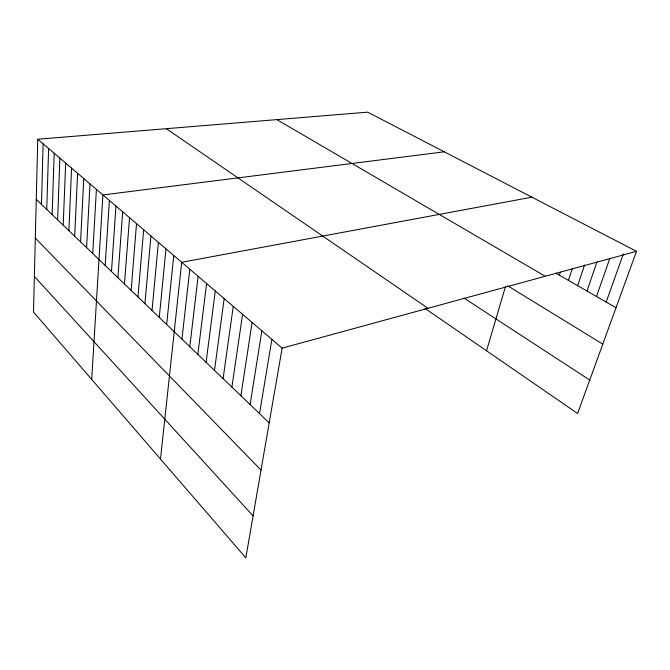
<?xml version="1.0" encoding="UTF-8"?>
<svg xmlns="http://www.w3.org/2000/svg" width="670" height="670" viewBox="0 0 670 670"><rect width="100%" height="100%" fill="white"/><g stroke="black" fill="none" stroke-linecap="round" stroke-linejoin="round"><path stroke-width="1" d="M37.746 139.234L33.5 312.053L245.823 557.834L282.129 348.149L37.746 139.234L367.679 112.166L636.5 251.334L577.59 413.491L424.83 308.284M41.465 204.342L43.123 143.841M46.749 209.417L48.608 148.522M52.134 214.584L54.195 153.296M57.62 219.844L59.881 158.162M63.206 225.204L65.677 163.12M68.893 230.664L71.59 168.17M74.688 236.225L77.611 173.321M80.593 241.887L83.75 178.572M86.606 247.666L90.015 183.923M92.736 253.545L96.405 189.384M91.698 379.413L102.92 194.953L444.26 151.814M105.173 265.488L109.377 200.472M111.48 271.534L115.96 206.1M117.912 277.707L122.677 211.837M124.461 283.996L129.528 217.7M131.153 290.403L136.521 223.671M137.97 296.952L143.656 229.777M144.921 303.627L150.943 236.008M152.023 310.436L158.388 242.372M159.267 317.387L165.993 248.872M166.662 324.489L173.764 255.513M160.49 459.05L181.704 262.297L531.905 197.181M181.93 339.137L189.819 269.24M189.811 346.7L198.119 276.333M197.859 354.43L206.603 283.586M206.092 362.328L215.288 291.006M214.501 370.393L224.165 298.602M223.102 378.651L233.26 306.374M231.904 387.092L242.573 314.331M240.898 395.727L252.104 322.479M250.111 404.571L261.87 330.829M259.541 413.616L271.878 339.38M486.537 350.779L505.456 286.701M559.366 275.152L560.329 272.171M568.42 280.361L572.306 268.603M577.624 285.654L584.592 264.96M586.987 291.04L597.004 261.836M596.501 296.509L609.842 258.335M606.174 302.078L623.36 253.855M282.129 348.149L636.5 251.334M555.798 273.1L616.015 307.731M276.852 119.62L545.246 276.266M507.651 285.78L602.791 344.137M463.933 298.041L589.742 380.058M166.327 128.69L427.979 308.3M36.264 199.35L269.189 422.879M35.317 238.143L261.015 470.072M34.371 276.425L253.084 515.883"/></g></svg>
